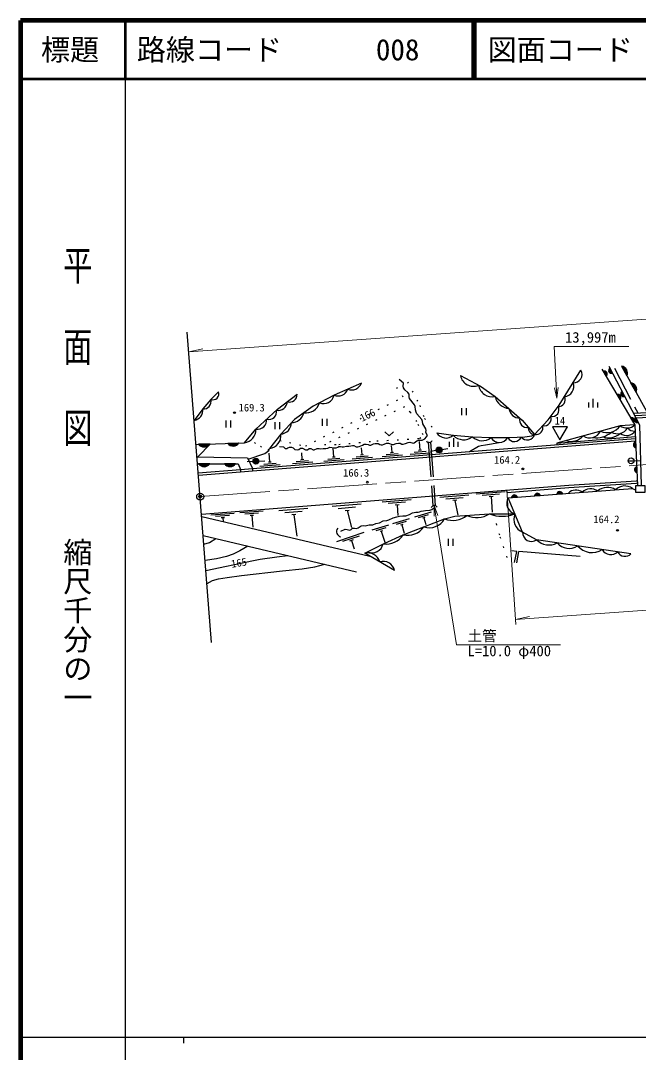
# Model space of a CAD drawing. Units: millimetres at full size, sheet at 1:1000; details may follow other scales. Extents: x 40000 to 680000, y 20000 to 380000.
# Drawn here: x 40000 to 146309, y 202409 to 380000 of the extents above; entities that cross this region are included whole.
import ezdxf
from ezdxf.enums import TextEntityAlignment as Align

# ---------------------------------------------------------------- set-up
doc = ezdxf.new("R2010")
doc.units = ezdxf.units.MM
doc.header["$LTSCALE"] = 1000
doc.header["$PDMODE"] = 32
doc.header["$PDSIZE"] = 500
for name, pattern in [('CHAIN', [18.5, 12, -1.5, 3.5, -1.5]), ('DASHED', [7.5, 6, -1.5]), ('DOTTED', [1.75, 0.25, -1.5])]:
    doc.linetypes.add(name, pattern=pattern)
for name, color, linetype, lineweight in [('M-BGD', 7, 'Continuous', 25), ('M-BMK', 2, 'CHAIN', 13), ('M-BMK-OTRS', 5, 'Continuous', 25), ('M-BMK-SRVR', 3, 'Continuous', 25), ('M-STR-HTXT', 7, 'Continuous', 13), ('M-TTL', 2, 'Continuous', 140), ('M-TTL-BAND', 7, 'Continuous', 25), ('M-TTL-LINE', 7, 'Continuous', 50)]:
    doc.layers.add(name, color=color, linetype=linetype, lineweight=lineweight)
doc.layers.add('M-OTRS', color=6, linetype='Continuous')
doc.layers.add('M-TTL-TXT', color=7, linetype='Continuous')
doc.styles.add('@ＭＳ ゴシック', font='')
doc.styles.add('ＭＳ ゴシック', font='')
doc.styles.get('@ＭＳ ゴシック').set_extended_font_data('@MS Gothic')
doc.styles.get('ＭＳ ゴシック').set_extended_font_data('MS Gothic')

# ---------------------------------------------------------------- blocks, each defined once
blk = doc.blocks.new('open_arrow')
at = {"color": 0, "linetype": 'Continuous', "lineweight": -2}
blk.add_lwpolyline([(7.5, 1.25), (0, 0), (7.5, -1.25)], dxfattribs=at)

msp = doc.modelspace()

# ---------------------------------------------------------------- hatches: boundary and pattern name
at = {"layer": 'M-BGD'}
for points in [[(140264, 319649, -0.82183), (140766, 318795)], [(141838, 319320, -0.82183), (141377, 320197)], [(144339, 318838), (143404, 320514, -0.51219)], [(143948, 315307, -0.82183), (143487, 316184)], [(145918, 316004), (144984, 317680, -0.51219)], [(142622, 315638, -0.82183), (143124, 314784)], [(144976, 311632, -0.82183), (145478, 310778)], [(146302, 310830, -0.82183), (145841, 311707)], [(75641, 307236), (77559, 307298, -0.51219)], [(145874, 306483, -0.82183), (145830, 307473)], [(70581, 307072), (72499, 307134, -0.51219)], [(111524, 306010, -1), (112508, 306187, -1)], [(70621, 303703), (72540, 303712, -0.51219)], [(75083, 303724), (77002, 303733, -0.51219)], [(80001, 304132, -1), (80999, 304180, -0.41421), (80524, 303656, -0.41421)], [(146065, 302204, -0.82183), (146020, 303193)], [(124497, 297914, -0.82183), (125485, 297988)], [(128446, 298208, -0.82183), (129434, 298282)], [(132259, 298492, -0.82183), (133247, 298565)]]:
    msp.add_hatch(color=256, dxfattribs=at).paths.add_polyline_path(points)

# ---------------------------------------------------------------- linework, layer by layer
for p, q in [((141838, 319320), (141377, 320197)), ((143404, 320514), (144339, 318838)), ((143444, 320444), (148080, 312124)), ((140264, 319649), (140766, 318795)), ((143948, 315307), (143487, 316184)), ((144984, 317680), (145918, 316004)), ((138559, 313393), (138559, 314893)), ((142622, 315638), (143124, 314784)), ((115848, 313276), (115848, 312076)), ((116648, 313276), (116648, 312076)), ((137809, 313393), (137809, 314293)), ((139309, 313393), (139309, 314293)), ((75300, 311172), (75300, 309972)), ((76100, 311172), (76100, 309972)), ((83767, 310871), (83767, 309671)), ((84567, 310871), (84567, 309671)), ((91895, 311471), (91895, 310271)), ((92695, 311471), (92695, 310271)), ((144976, 311632), (145478, 310778)), ((145446, 312458), (147855, 312528)), ((146302, 310830), (145841, 311707)), ((77559, 307298), (75641, 307236)), ((79879, 302919), (145802, 308091)), ((79910, 302520), (145820, 307692)), ((108732, 306086), (108615, 307581)), ((113781, 306624), (113781, 307524)), ((114531, 306624), (114531, 308124)), ((115281, 306624), (115281, 307524)), ((132275, 307281), (132295, 307032)), ((145874, 306483), (145830, 307473)), ((70478, 304908), (72702, 307141)), ((72499, 307134), (70581, 307072)), ((82883, 304057), (82766, 305553)), ((88468, 304496), (88382, 305594)), ((93891, 304921), (93773, 306416)), ((98761, 305303), (98670, 306461)), ((102900, 305327), (104994, 305491)), ((103679, 305689), (104168, 305727)), ((103923, 305708), (103832, 306874)), ((107035, 305351), (110524, 305624)), ((107709, 305704), (109803, 305869)), ((108488, 306066), (108977, 306105)), ((111524, 306010), (110540, 305832)), ((112508, 306187), (113492, 306364)), ((72540, 303712), (70621, 303703)), ((77002, 303733), (75083, 303724)), ((80001, 304132), (79002, 304084)), ((80999, 304180), (81998, 304227)), ((81860, 303676), (83954, 303840)), ((82639, 304038), (83128, 304077)), ((86770, 303761), (90260, 304034)), ((87445, 304114), (89538, 304279)), ((88224, 304476), (88712, 304515)), ((92193, 304186), (95682, 304460)), ((92867, 304540), (94961, 304704)), ((93646, 304902), (94135, 304940)), ((97063, 304568), (100552, 304842)), ((97737, 304922), (99831, 305086)), ((98516, 305284), (99005, 305322)), ((102226, 304973), (105715, 305247)), ((144553, 304205), (145553, 304238)), ((145553, 304238), (146659, 304274)), ((70577, 302189), (77818, 302757)), ((70608, 301790), (77849, 302358)), ((77818, 302757), (77849, 302358)), ((79879, 302919), (79910, 302520)), ((81186, 303322), (84675, 303596)), ((146065, 302204), (146020, 303193)), ((123402, 298873), (118418, 298479)), ((122429, 298495), (119438, 298259)), ((123705, 298797), (123679, 299196)), ((132259, 298492), (133247, 298565)), ((98602, 296759), (93618, 296364)), ((107227, 297532), (102243, 297137)), ((106259, 297094), (103268, 296857)), ((105141, 296645), (104443, 296589)), ((104792, 296617), (104934, 294823)), ((117138, 298317), (112154, 297922)), ((116170, 297879), (113179, 297642)), ((115052, 297430), (114354, 297374)), ((114703, 297402), (115214, 294850)), ((121306, 298106), (120608, 298050)), ((120957, 298078), (121172, 295370)), ((124497, 297914), (125485, 297988)), ((128446, 298208), (129434, 298282)), ((76731, 295177), (72743, 294861)), ((75957, 294815), (73564, 294625)), ((81726, 295572), (77739, 295257)), ((80952, 295210), (78560, 295021)), ((80059, 294839), (79501, 294794)), ((79780, 294816), (79941, 292783)), ((89429, 296032), (84445, 295637)), ((88468, 295505), (85477, 295268)), ((87357, 294965), (86659, 294910)), ((87008, 294938), (87510, 291290)), ((97641, 296231), (94650, 295994)), ((96530, 295692), (95832, 295636)), ((96181, 295664), (96930, 292754)), ((110640, 295413), (107770, 294539)), ((110154, 294951), (108432, 294427)), ((71169, 294636), (100099, 287832)), ((75063, 294443), (74505, 294399)), ((74784, 294421), (74835, 293774)), ((103308, 293152), (100439, 292277)), ((106840, 294251), (103976, 293359)), ((106356, 293786), (104638, 293251)), ((105787, 293294), (105386, 293169)), ((105586, 293232), (106032, 291800)), ((109581, 294463), (109179, 294341)), ((109380, 294402), (109719, 293287)), ((71426, 291355), (97828, 285145)), ((99091, 291882), (94352, 290290)), ((98239, 291280), (95395, 290324)), ((102822, 292690), (101100, 292165)), ((102249, 292202), (101848, 292080)), ((102049, 292141), (102712, 290079)), ((97244, 290629), (96581, 290406)), ((96912, 290518), (97390, 289096)), ((113578, 290800), (113578, 289600)), ((114378, 290800), (114378, 289600)), ((125370, 288650), (124508, 288722)), ((125015, 286727), (125370, 288650)), ((125370, 286661), (125732, 288620)), ((136291, 287736), (125732, 288620))]:
    msp.add_line(p, q, dxfattribs=at)
at = {"layer": 'M-BGD', "linetype": 'DASHED'}
for p, q in [((142229, 320185), (146196, 312480)), ((110143, 307430), (110952, 296480)), ((110542, 307460), (111351, 296509)), ((77818, 302757), (79879, 302919)), ((77849, 302358), (79910, 302520))]:
    msp.add_line(p, q, dxfattribs=at)
at = {"layer": 'M-BGD'}
for points in [[(128444, 308775), (130759, 311287), (132690, 313834), (136436, 319810)], [(140046, 320020), (145699, 310402), (146164, 299969)], [(141216, 320504), (146505, 310445), (146766, 299964)], [(84575, 306713), (85221, 306648), (85552, 306374), (85784, 306350), (86002, 306441), (86254, 306589), (86600, 306589), (86881, 306470), (87215, 306200), (87568, 306145), (87856, 306200), (88152, 306384), (88504, 306384), (89040, 306141), (89345, 306141), (89655, 306374), (89956, 306374), (90323, 306104), (90520, 306127), (91006, 306359), (91396, 306359), (91620, 306308), (92059, 306380), (92520, 306380), (92871, 306414), (93205, 306555), (93932, 306486), (94316, 306495), (94565, 306554), (94758, 306679), (95061, 306723), (95316, 306657), (95548, 306657), (96094, 306759), (96490, 306748), (96827, 306786), (97110, 306859), (97358, 306859), (97771, 306661), (98021, 306661), (98232, 306690), (98811, 306944), (99101, 307103), (99452, 307103), (99799, 307041), (100019, 306936), (100266, 306936), (100712, 307176), (101022, 307222), (101291, 307222), (101551, 307192), (101799, 307061), (102030, 306972), (102268, 306994), (102583, 307071), (102978, 307268), (103283, 307275), (103949, 307046), (104197, 307060), (104616, 307222), (105022, 307277), (105333, 307277), (105607, 307114), (105824, 307110), (106214, 307195), (106697, 307413), (106972, 307422), (107557, 307273), (107729, 307329), (108212, 307662), (108542, 307799), (109095, 307799), (109577, 307997), (109872, 308359), (110012, 308617), (109785, 308970), (109736, 309178), (109800, 309457), (109712, 309724), (109189, 310609), (109145, 311015), (109052, 311364), (108207, 312299), (108058, 312596), (107962, 312989), (107897, 313601), (107799, 313859), (106924, 314936), (106882, 315231), (106882, 315699), (106632, 316001), (106139, 316424), (105915, 316789), (105860, 317054), (105879, 317583), (105128, 318231)], [(115692, 318905), (119115, 317063), (121652, 315281), (124045, 313260), (126314, 311249), (128444, 308775)], [(74063, 316129), (72728, 314784), (71349, 313172), (69873, 311173)], [(98668, 317601), (93950, 315530), (90341, 313625), (87122, 311350), (84756, 308836), (82857, 306343)], [(70196, 307060), (78515, 307329), (80490, 309671), (84205, 313148), (87562, 315684)], [(145684, 312006), (191605, 314265), (193924, 314330), (195812, 314265), (197326, 314148), (199528, 313756), (201025, 313330), (202250, 312911), (202984, 312602), (203728, 312169), (204010, 311750), (204095, 311551)], [(145889, 311616), (191621, 313865), (193923, 313930), (195789, 313866), (197275, 313751), (199438, 313365), (200906, 312949), (202108, 312537), (202805, 312243), (203448, 311869), (203679, 311526)], [(102656, 309241), (103406, 308541), (104156, 309241)], [(111632, 309058), (114454, 308646), (117786, 308368), (120912, 308220), (124144, 308220), (126772, 308353), (127965, 308523), (128444, 308775)], [(145699, 310402), (143180, 310265), (132275, 307281), (145788, 308402)], [(117273, 305853), (118815, 306749), (119269, 306870), (119998, 307003), (122378, 307411)], [(79165, 304508), (82006, 305502), (82742, 306002), (82857, 306343)], [(70364, 304910), (79050, 304763), (79879, 302919)], [(70459, 303702), (77425, 303735), (77818, 302757)], [(71138, 295035), (134322, 300039), (145972, 300813), (146126, 300820)], [(123705, 298797), (134351, 299640), (145994, 300413), (146144, 300420)], [(145032, 288231), (128794, 290639), (126378, 291955), (123885, 297868), (145278, 299461), (145885, 299178)], [(95113, 292122), (95870, 292441), (96221, 292410), (96664, 292284), (96864, 292386), (97133, 292654), (97479, 292654), (97817, 292582), (98087, 292682), (98584, 293023), (98952, 293085), (99273, 293040), (99990, 293230), (100606, 293230), (101132, 293466), (101770, 293564), (102388, 293885), (103050, 293968), (103350, 294054), (104103, 294396), (104753, 294606), (105194, 294710), (105777, 294748), (106299, 294776), (106940, 294991), (107466, 295269), (108004, 295389), (108442, 295393), (108668, 295467), (108958, 295558), (109319, 295605), (109690, 295662), (110419, 295745), (110792, 295847), (111047, 296079)], [(104360, 285367), (99220, 288340), (102560, 290009), (105845, 291513), (112972, 294250), (114702, 294700), (120672, 295099), (125052, 295099)], [(71542, 289870), (72495, 290194), (73608, 290842)], [(79080, 289555), (77702, 288715), (76592, 288163), (75448, 287734), (73701, 287347), (71762, 287066)], [(71896, 285360), (80075, 287088), (81236, 287276), (84087, 287695), (85956, 287937)], [(72073, 283097), (73042, 283631), (74032, 283902), (75533, 284164), (77985, 284505), (85045, 285300), (88447, 285614), (90657, 285980), (92332, 286438)]]:
    msp.add_lwpolyline(points, dxfattribs=at)
at = {"layer": 'M-BGD', "linetype": 'DOTTED'}
for points in [[(84570, 307718), (89016, 306784), (105841, 315191), (104306, 317522)], [(106561, 317794), (108695, 313748), (109514, 311535), (111632, 309058)], [(82742, 306002), (81465, 306592), (80440, 307236), (79634, 307926)], [(121371, 295099), (122486, 291133), (124066, 286454)]]:
    msp.add_lwpolyline(points, dxfattribs=at)
msp.add_lwpolyline([(92281, 307038), (94744, 307057), (101301, 307649), (108669, 308084), (109289, 308695), (108193, 310979), (107078, 312576), (106037, 313504)], close=True, dxfattribs=at)
at = {"layer": 'M-BGD'}
msp.add_lwpolyline([(145885, 299964), (147404, 299964), (147404, 298761), (145885, 298761)], close=True, dxfattribs=at)
for centre, radius in [((76799, 312516), 150), ((112016, 306098), 500), ((80500, 304156), 500), ((145053, 304222), 500), ((126446, 302836), 150), ((99661, 300559), 150), ((142714, 292269), 150)]:
    msp.add_circle(centre, radius, dxfattribs=at)
for centre, radius, start, end in [((135162, 319107), 1455, 266.92857, 28.91803), ((140431, 319173), 505, 311.61503, 109.27322), ((141694, 319804), 505, 128.9063, 286.5645), ((143268, 319340), 1182, 334.88732, 83.37247), ((143268, 319340), 1182, 334.88732, 83.37247), ((117923, 319337), 2272, 190.95468, 292.47122), ((73063, 315786), 1057, 251.50875, 18.93393), ((94631, 317182), 1787, 247.57646, 339.82304), ((96976, 318249), 1812, 248.38152, 339.01799), ((121188, 317672), 2435, 190.2809, 280.98513), ((133456, 317028), 1744, 274.83478, 21.01182), ((143804, 315791), 505, 128.9063, 286.5645), ((144847, 316506), 1182, 334.88732, 83.37247), ((144847, 316506), 1182, 334.88732, 83.37247), ((71499, 314439), 1276, 263.25079, 15.6444), ((84371, 314432), 1512, 256.10157, 359.4176), ((86304, 315605), 1261, 250.54203, 3.60707), ((92100, 315982), 1904, 249.41448, 346.24488), ((124187, 315856), 2600, 192.77765, 266.85914), ((132504, 314771), 1216, 268.86172, 25.26803), ((142788, 315161), 505, 311.61503, 109.27322), ((69512, 312984), 1846, 281.27483, 5.85667), ((82749, 312645), 1299, 252.00562, 14.19705), ((89055, 314961), 2494, 262.54312, 342.24008), ((125859, 313417), 1821, 184.94398, 271.9544), ((131545, 312966), 1105, 253.42797, 32.22976), ((80706, 311303), 1646, 262.47665, 3.72602), ((84634, 310807), 1974, 273.53966, 359.9296), ((86593, 313005), 2201, 270.40344, 346.39811), ((127131, 311247), 1260, 163.86296, 281.34311), ((130078, 311492), 1225, 258.85409, 19.82502), ((145143, 311155), 505, 311.61503, 109.27322), ((146158, 311314), 505, 128.9063, 286.5645), ((78230, 309573), 2262, 277.23317, 2.48152), ((113206, 309970), 1820, 210.09493, 313.31014), ((128424, 309834), 1060, 170.36103, 271.09313), ((128666, 309972), 1218, 259.51303, 15.15592), ((137943, 310250), 2063, 236.84798, 333.76091), ((139116, 312072), 3863, 260.63466, 311.20289), ((140957, 311738), 2667, 244.12845, 326.48045), ((142687, 310986), 2090, 240.58517, 328.2454), ((144355, 311883), 1999, 233.99761, 312.22433), ((144294, 310338), 1753, 231.69241, 325.916), ((145629, 310886), 1536, 220.64212, 274.35929), ((76578, 307958), 1182, 217.60803, 326.09319), ((76578, 307958), 1182, 217.60803, 326.09319), ((82587, 308518), 2192, 277.07314, 8.33885), ((110303, 307988), 580, 214.70863, 333.73825), ((116272, 310321), 2471, 222.6627, 307.781), ((119431, 310023), 2334, 225.17783, 309.39264), ((122378, 309145), 1733, 212.25215, 327.74785), ((124975, 308819), 1281, 207.90976, 337.15553), ((127185, 309129), 1308, 218.08533, 344.29815), ((134683, 310451), 2874, 252.72176, 317.88713), ((141172, 311262), 3070, 251.05812, 311.50721), ((145949, 306982), 505, 103.723, 261.38119), ((71518, 307794), 1182, 217.60803, 326.09319), ((71518, 307794), 1182, 217.60803, 326.09319), ((71577, 304398), 1182, 216.03149, 324.51664), ((71577, 304398), 1182, 216.03149, 324.51664), ((76039, 304419), 1182, 216.03149, 324.51664), ((76039, 304419), 1182, 216.03149, 324.51664), ((146140, 302703), 505, 103.723, 261.38119), ((124999, 297853), 505, 15.42883, 173.08702), ((128947, 298147), 505, 15.42883, 173.08702), ((132760, 298431), 505, 15.42883, 173.08702), ((135545, 297493), 1713, 50.60368, 137.91216), ((138089, 297290), 2111, 54.88412, 133.63173), ((141000, 297056), 2593, 57.63747, 130.87838), ((143954, 297725), 2183, 52.67421, 135.84163), ((125612, 296966), 1949, 152.41167, 253.30793), ((111191, 295951), 580, 34.70863, 153.73825), ((114376, 297841), 3856, 248.63778, 308.90077), ((118491, 298626), 4147, 245.91203, 301.73), ((122862, 300708), 6022, 248.66961, 291.33039), ((127294, 294193), 2418, 157.99372, 247.72588), ((110343, 295730), 3017, 251.39939, 330.61808), ((95302, 292060), 930, 142.61374, 258.57124), ((102834, 293505), 3610, 262.88016, 326.50668), ((106621, 294772), 3350, 256.5935, 325.42396), ((127903, 291879), 1527, 177.12912, 305.73226), ((100481, 290363), 1956, 246.10131, 347.00252), ((130901, 292674), 2929, 224.00523, 299.12062), ((134382, 291841), 2684, 220.01806, 303.10778), ((138336, 291690), 3253, 220.13062, 302.99523), ((99689, 286186), 2204, 17.62422, 102.29003), ((141588, 289792), 1698, 209.3139, 313.81194), ((144014, 289187), 1396, 206.3351, 316.79075), ((102367, 284886), 2050, 13.56541, 106.34884)]:
    msp.add_arc(centre, radius, start, end, dxfattribs=at)
at = {"layer": 'M-BMK'}
msp.add_lwpolyline([(70899, 298076), (170290, 305190), (207728, 307778)], dxfattribs=at)
at = {"layer": 'M-BMK-OTRS'}
msp.add_line((72868, 272950), (68681, 326387), dxfattribs=at)
at = {"layer": 'M-BMK-SRVR'}
msp.add_lwpolyline([(132810, 307822), (134110, 310075), (131509, 310075)], close=True, dxfattribs=at)
msp.add_circle((70899, 298076), 600, dxfattribs=at)
at = {"layer": 'M-OTRS'}
msp.add_point((70899, 298076), dxfattribs=at)
at = {"layer": 'M-STR-HTXT'}
for p, q in [((68947, 323001), (71347, 323515)), ((125219, 276037), (123679, 299196)), ((125162, 276896), (127562, 277411))]:
    msp.add_line(p, q, dxfattribs=at)
for points in [[(68947, 323001), (168536, 330129), (206005, 332718)], [(132304, 315035), (131798, 323923), (144666, 323923)], [(111191, 296532), (115013, 272542), (132913, 272542)], [(212233, 279438), (211438, 280005), (210236, 280680), (209011, 281241), (207767, 281667), (206141, 282075), (204623, 282232), (203572, 282232), (201651, 282298), (172045, 280252), (125162, 276896)]]:
    msp.add_lwpolyline(points, dxfattribs=at)
at = {"layer": 'M-TTL'}
for p, q in [((40000, 380000), (40000, 20000)), ((680000, 380000), (40000, 380000))]:
    msp.add_line(p, q, dxfattribs=at)
at = {"layer": 'M-TTL-BAND'}
for p, q in [((58000, 370000), (58000, 20000)), ((40000, 205000), (579000, 205000)), ((68000, 205000), (68000, 204000))]:
    msp.add_line(p, q, dxfattribs=at)
at = {"layer": 'M-TTL-LINE'}
for p, q in [((58000, 380000), (58000, 370000)), ((117750, 380000), (117750, 370000)), ((118250, 380000), (118250, 370000)), ((40000, 370000), (680000, 370000))]:
    msp.add_line(p, q, dxfattribs=at)

# ---------------------------------------------------------------- block references
at = {"layer": 'M-STR-HTXT', "xscale": 240, "yscale": 240}
for p, rotation in [((132304, 315035), 93.3), ((111191, 296532), 279.1)]:
    msp.add_blockref('open_arrow', p, dxfattribs=dict(at, rotation=rotation))

# ---------------------------------------------------------------- texts
at = {"layer": 'M-BGD', "style": 'ＭＳ ゴシック'}
for s, p in [('169.3', (77521, 313393)), ('164.2', (121478, 304401)), ('166.3', (95500, 302172)), ('164.2', (138563, 294166))]:
    msp.add_text(s, height=1320, dxfattribs=at).set_placement(p, align=Align.MIDDLE_LEFT)
for s, rotation, p in [('166', 26.551, (99697, 312121)), ('165', 9.187, (77570, 286683))]:
    msp.add_text(s, height=1320, rotation=rotation, dxfattribs=at).set_placement(p, align=Align.MIDDLE_CENTER)
at = {"layer": 'M-BMK-SRVR', "style": 'ＭＳ ゴシック'}
msp.add_text('14', height=1320, dxfattribs=at).set_placement((132810, 310075), align=Align.BOTTOM_CENTER)
at = {"layer": 'M-STR-HTXT', "style": 'ＭＳ ゴシック'}
for s, p in [('13,997m', (133698, 324023)), ('土管  \u3000\u3000\u3000', (116913, 272642)), ('L=10.0 φ400', (116913, 270042))]:
    msp.add_text(s, height=1833, dxfattribs=at).set_placement(p, align=Align.BOTTOM_LEFT)
at = {"layer": 'M-TTL-BAND', "style": '@ＭＳ ゴシック', "width": 1.4}
msp.add_text('平  面  図', height=3666, rotation=270, dxfattribs=at).set_placement((49777, 306475), align=Align.MIDDLE_RIGHT)
at = {"layer": 'M-TTL-BAND', "style": '@ＭＳ ゴシック'}
msp.add_text('縮尺千分の一', height=3666, rotation=270, dxfattribs=at).set_placement((49777, 261030), align=Align.MIDDLE_RIGHT)
at = {"layer": 'M-TTL-TXT', "style": 'ＭＳ ゴシック'}
msp.add_text('標題', height=3666, dxfattribs=at).set_placement((48500, 375000), align=Align.MIDDLE_CENTER)
for s, p in [('路線コード', (60000, 375000)), ('008', (101142, 375000)), ('図面コード', (120380, 375000))]:
    msp.add_text(s, height=3666, dxfattribs=at).set_placement(p, align=Align.MIDDLE_LEFT)

doc.saveas('drawing.dxf')
